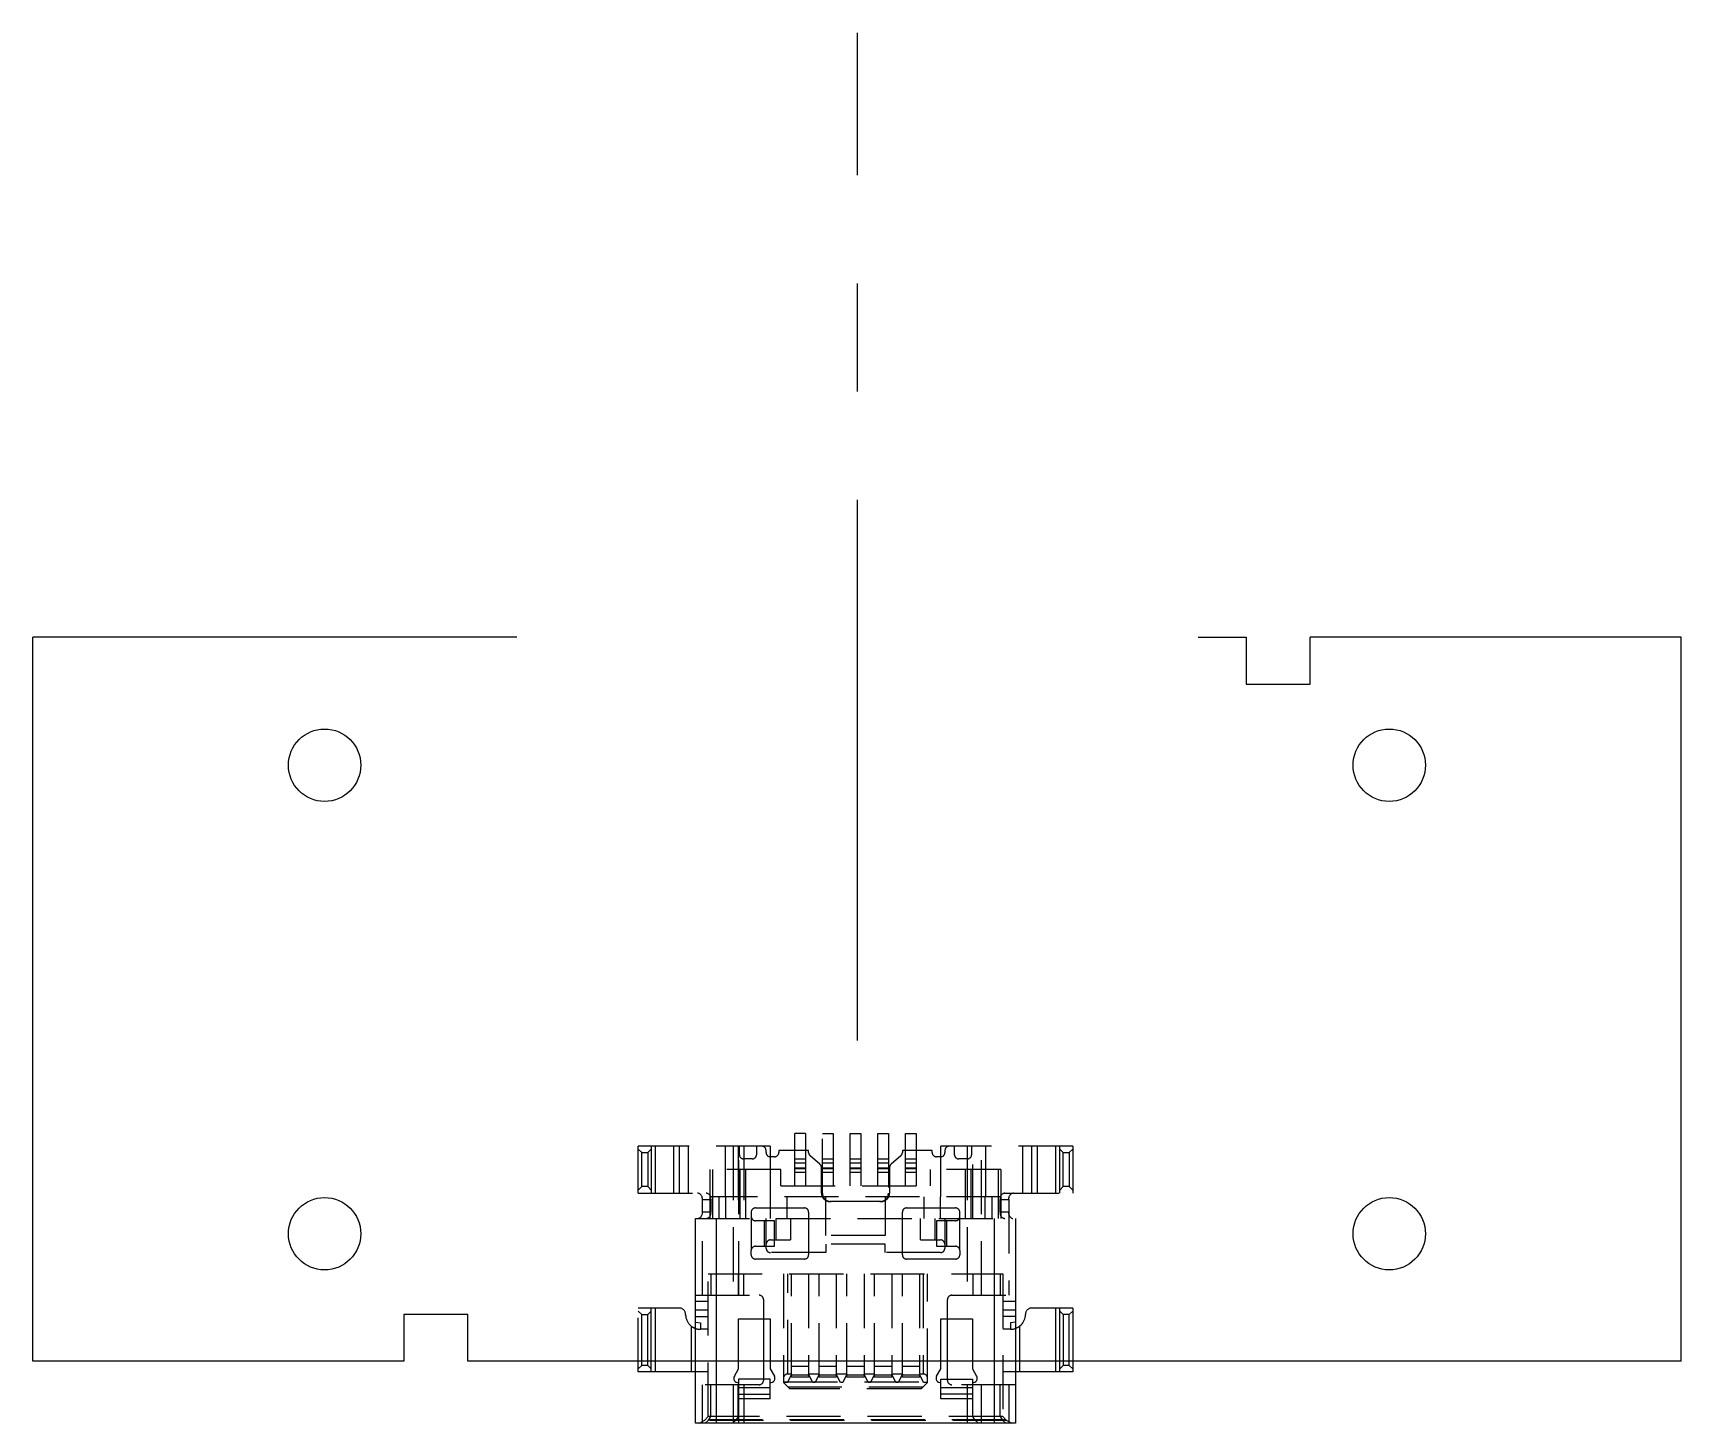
# Model space of a CAD drawing. Extents: x -19.4 to 19.3, y -0.1 to 32.5.
import ezdxf

# ---------------------------------------------------------------- set-up
doc = ezdxf.new("R2010")
doc.units = 0
doc.linetypes.add('CENTERX2', pattern=[20.32, 12.7, -2.54, 2.54, -2.54])
doc.linetypes.add('HIDDEN', pattern=[1.905, 1.27, -0.635])
doc.layers.get('0').update_dxf_attribs({"linetype": 'CONTINUOUS'})

msp = doc.modelspace()

# ---------------------------------------------------------------- linework, layer by layer
at = {"color": 7, "linetype": 'CENTERX2'}
msp.add_line((0, 8.835), (0, 32.494), dxfattribs=at)
at = {"color": 7, "linetype": 'CONTINUOUS'}
for p, q in [((-19.359, 1.305), (-19.359, 18.305)), ((-8, 18.305), (-19.359, 18.305)), ((8, 18.305), (9.131, 18.305)), ((9.131, 18.305), (9.131, 17.205)), ((10.631, 17.205), (10.631, 18.305)), ((19.341, 18.305), (10.631, 18.305)), ((19.341, 1.305), (19.341, 18.305)), ((9.131, 17.205), (10.631, 17.205)), ((-3.804, -0.145), (-3.804, 4.655)), ((3.716, 4.655), (3.716, -0.145)), ((-2.204, 2.755), (-2.204, 0.855)), ((2.116, 0.855), (2.116, 2.755)), ((-9.149, 2.405), (-10.649, 2.405)), ((-10.649, 2.405), (-10.649, 1.305)), ((-9.149, 1.305), (-9.149, 2.405)), ((-5.064, 1.205), (-5.064, 2.405)), ((-4.924, 1.205), (-4.924, 2.405)), ((-4.844, 1.055), (-4.844, 2.555)), ((4.756, 1.055), (4.756, 2.555)), ((4.836, 2.405), (4.836, 1.205)), ((4.976, 1.205), (4.976, 2.405)), ((5.056, 2.555), (5.056, 1.055)), ((-2.789, 1.127), (-2.789, 2.305)), ((-2.049, 2.305), (-2.049, 1.127)), ((1.961, 1.127), (1.961, 2.305)), ((2.701, 2.305), (2.701, 1.127)), ((-10.649, 1.305), (-19.359, 1.305)), ((19.341, 1.305), (-9.149, 1.305)), ((-5.064, 1.205), (-5.144, 1.125)), ((-4.924, 1.205), (-5.064, 1.205)), ((-4.924, 1.205), (-4.844, 1.125)), ((4.756, 1.125), (4.836, 1.205)), ((4.976, 1.205), (4.836, 1.205)), ((4.976, 1.205), (5.056, 1.125)), ((-3.504, 1.055), (-5.144, 1.055)), ((-2.889, 0.954), (-2.789, 1.127)), ((-2.789, 0.881), (-2.789, 0.425)), ((-2.049, 0.881), (-2.789, 0.881)), ((-2.049, 1.127), (-1.949, 0.954)), ((-2.049, 0.425), (-2.049, 0.881)), ((1.861, 0.954), (1.961, 1.127)), ((1.961, 0.425), (1.961, 0.881)), ((1.961, 0.881), (2.701, 0.881)), ((2.701, 1.127), (2.801, 0.954)), ((2.701, 0.881), (2.701, 0.425)), ((5.056, 1.055), (3.416, 1.055)), ((-2.789, 0.534), (-2.049, 0.534)), ((-2.049, 0.425), (-2.789, 0.425)), ((2.701, 0.534), (1.961, 0.534)), ((2.701, 0.425), (1.961, 0.425)), ((3.716, -0.145), (-3.804, -0.145))]:
    msp.add_line(p, q, dxfattribs=at)
at = {"color": 7, "linetype": 'HIDDEN'}
for p, q in [((-1.469, 5.425), (-1.469, 6.655)), ((-1.219, 6.655), (-1.469, 6.655)), ((-1.219, 6.655), (-1.219, 5.425)), ((-0.819, 5.255), (-0.819, 6.655)), ((-0.819, 6.655), (-0.569, 6.655)), ((-0.569, 6.655), (-0.569, 5.425)), ((-0.169, 5.425), (-0.169, 6.655)), ((-0.169, 6.655), (0.081, 6.655)), ((0.081, 6.655), (0.081, 5.425)), ((0.481, 5.425), (0.481, 6.655)), ((0.481, 6.655), (0.731, 6.655)), ((0.731, 6.655), (0.731, 5.255)), ((1.131, 5.425), (1.131, 6.655)), ((1.131, 6.655), (1.381, 6.655)), ((1.381, 6.655), (1.381, 5.425)), ((-5.144, 5.255), (-5.144, 6.355)), ((-2.044, 6.355), (-5.144, 6.355)), ((-5.144, 6.285), (-5.064, 6.205)), ((-5.064, 6.205), (-4.924, 6.205)), ((-5.064, 5.405), (-5.064, 6.205)), ((-4.924, 6.205), (-4.844, 6.285)), ((-4.924, 6.205), (-4.924, 5.405)), ((-4.844, 6.355), (-4.844, 5.255)), ((-4.744, 5.255), (-4.744, 6.355)), ((-4.311, 5.255), (-4.311, 6.355)), ((-4.176, 5.255), (-4.176, 6.355)), ((-3.974, 6.355), (-3.974, 5.255)), ((-3.094, 5.165), (-3.094, 6.355)), ((-2.917, 6.355), (-2.917, 2.855)), ((-2.801, 6.355), (-2.801, 4.655)), ((-2.782, 2.855), (-2.782, 6.355)), ((-2.769, 6.155), (-2.769, 6.355)), ((-2.666, 6.355), (-2.666, 4.655)), ((-2.369, 6.355), (-2.369, 6.155)), ((-2.144, 6.205), (-2.144, 6.255)), ((-2.044, 6.355), (-2.044, 5.165)), ((-1.844, 6.255), (-1.844, 6.205)), ((-1.144, 6.255), (-1.844, 6.255)), ((-1.144, 6.205), (-1.144, 6.255)), ((1.056, 6.255), (1.056, 6.205)), ((1.756, 6.255), (1.056, 6.255)), ((1.756, 6.205), (1.756, 6.255)), ((1.956, 5.165), (1.956, 6.355)), ((5.056, 6.355), (1.956, 6.355)), ((2.056, 6.255), (2.056, 6.205)), ((2.281, 6.155), (2.281, 6.355)), ((2.579, 6.355), (2.579, 2.855)), ((2.681, 6.355), (2.681, 6.155)), ((2.714, 4.655), (2.714, 6.355)), ((2.915, 2.855), (2.915, 6.355)), ((3.006, 6.355), (3.006, 5.165)), ((3.887, 5.255), (3.887, 6.355)), ((4.089, 6.355), (4.089, 5.255)), ((4.223, 6.355), (4.223, 5.255)), ((4.656, 6.355), (4.656, 5.255)), ((4.756, 5.255), (4.756, 6.355)), ((4.756, 6.285), (4.836, 6.205)), ((4.836, 6.205), (4.976, 6.205)), ((4.836, 5.405), (4.836, 6.205)), ((4.976, 6.205), (5.056, 6.285)), ((4.976, 6.205), (4.976, 5.405)), ((5.056, 6.355), (5.056, 5.255)), ((-2.469, 6.055), (-2.669, 6.055)), ((-1.944, 6.105), (-2.044, 6.105)), ((-1.469, 6.055), (-1.219, 6.055)), ((-1.469, 5.968), (-1.219, 5.968)), ((-1.219, 5.959), (-1.469, 5.959)), ((-1.219, 5.838), (-1.469, 5.838)), ((-1.469, 5.83), (-1.219, 5.83)), ((-0.878, 5.93), (-1.109, 6.129)), ((-0.844, 5.255), (-0.844, 5.855)), ((-0.819, 6.055), (-0.569, 6.055)), ((-0.819, 5.968), (-0.569, 5.968)), ((-0.569, 5.959), (-0.819, 5.959)), ((-0.569, 5.838), (-0.819, 5.838)), ((-0.819, 5.83), (-0.569, 5.83)), ((-0.169, 6.055), (0.081, 6.055)), ((-0.169, 5.968), (0.081, 5.968)), ((0.081, 5.959), (-0.169, 5.959)), ((0.081, 5.838), (-0.169, 5.838)), ((-0.169, 5.83), (0.081, 5.83)), ((0.481, 6.055), (0.731, 6.055)), ((0.481, 5.968), (0.731, 5.968)), ((0.731, 5.959), (0.481, 5.959)), ((0.731, 5.838), (0.481, 5.838)), ((0.481, 5.83), (0.731, 5.83)), ((0.756, 5.855), (0.756, 5.255)), ((1.022, 6.129), (0.791, 5.93)), ((1.131, 6.055), (1.381, 6.055)), ((1.131, 5.968), (1.381, 5.968)), ((1.381, 5.959), (1.131, 5.959)), ((1.381, 5.838), (1.131, 5.838)), ((1.131, 5.83), (1.381, 5.83)), ((1.956, 6.105), (1.856, 6.105)), ((2.581, 6.055), (2.381, 6.055)), ((-3.454, 4.655), (-3.454, 5.805)), ((-1.794, 5.805), (-3.454, 5.805)), ((-3.394, 4.655), (-3.394, 5.805)), ((-2.762, 5.805), (-2.762, 4.655)), ((-2.622, 4.655), (-2.622, 5.805)), ((-1.794, 5.425), (-1.794, 5.805)), ((-1.794, 5.425), (1.706, 5.425)), ((-1.469, 5.743), (-1.219, 5.743)), ((-0.819, 5.743), (-0.569, 5.743)), ((-0.169, 5.743), (0.081, 5.743)), ((0.481, 5.743), (0.731, 5.743)), ((1.131, 5.743), (1.381, 5.743)), ((1.706, 5.805), (1.706, 5.425)), ((3.366, 5.805), (1.706, 5.805)), ((2.535, 5.805), (2.535, 4.655)), ((2.675, 4.655), (2.675, 5.805)), ((3.306, 5.805), (3.306, 4.655)), ((3.366, 5.805), (3.366, 4.655)), ((-5.064, 5.405), (-5.144, 5.325)), ((-5.144, 5.255), (-3.549, 5.255)), ((-4.924, 5.405), (-5.064, 5.405)), ((-4.844, 5.325), (-4.924, 5.405)), ((-3.64, 2.855), (-3.64, 5.105)), ((-3.64, 5.105), (-3.438, 5.105)), ((3.366, 5.165), (-3.454, 5.165)), ((-3.438, 5.105), (-3.438, 4.805)), ((-3.254, 5.165), (-3.254, 4.655)), ((-3.089, 4.655), (-3.089, 5.165)), ((-2.039, 4.655), (-2.039, 5.165)), ((-1.649, 4.655), (-1.649, 5.165)), ((-0.744, 4.255), (-0.744, 5.165)), ((0.556, 5.055), (-0.644, 5.055)), ((0.656, 5.165), (0.656, 4.255)), ((1.561, 5.165), (1.561, 4.655)), ((1.951, 4.655), (1.951, 5.165)), ((3.001, 4.655), (3.001, 5.165)), ((3.166, 4.655), (3.166, 5.165)), ((3.351, 4.805), (3.351, 5.105)), ((3.351, 5.105), (3.553, 5.105)), ((3.462, 5.255), (5.056, 5.255)), ((3.553, 5.105), (3.553, 2.855)), ((4.836, 5.405), (4.756, 5.325)), ((4.976, 5.405), (4.836, 5.405)), ((5.056, 5.325), (4.976, 5.405)), ((-3.804, 4.655), (3.716, 4.655)), ((-3.438, 4.805), (-3.64, 4.805)), ((-2.494, 4.805), (-2.494, 3.905)), ((-2.465, 4.635), (-2.484, 4.663)), ((-2.394, 4.905), (-1.244, 4.905)), ((-2.139, 3.955), (-2.139, 4.655)), ((-1.915, 4.655), (-1.915, 4.155)), ((-1.572, 4.655), (-1.572, 4.155)), ((-1.144, 4.805), (-1.144, 3.805)), ((1.056, 3.805), (1.056, 4.805)), ((1.156, 4.905), (2.306, 4.905)), ((1.484, 4.155), (1.484, 4.655)), ((1.828, 4.155), (1.828, 4.655)), ((2.051, 4.655), (2.051, 3.955)), ((2.396, 4.663), (2.384, 4.645)), ((2.406, 3.905), (2.406, 4.805)), ((3.553, 4.805), (3.351, 4.805)), ((-1.948, 4.605), (-2.394, 4.605)), ((-2.178, 4.005), (-2.178, 4.605)), ((-1.948, 4.005), (-1.948, 4.605)), ((1.86, 4.605), (1.86, 4.005)), ((2.306, 4.605), (1.86, 4.605)), ((2.09, 4.605), (2.09, 4.005)), ((-2.494, 3.805), (-2.494, 3.905)), ((-2.394, 4.005), (-1.948, 4.005)), ((-2.039, 4.155), (-1.572, 4.155)), ((0.656, 4.255), (-0.744, 4.255)), ((-0.744, 4.055), (-0.744, 3.855)), ((0.656, 4.055), (-0.744, 4.055)), ((0.656, 3.855), (0.656, 4.055)), ((1.484, 4.155), (1.951, 4.155)), ((1.86, 4.005), (2.306, 4.005)), ((2.406, 3.905), (2.406, 3.805)), ((-1.244, 3.705), (-2.394, 3.705)), ((-0.744, 3.855), (-2.039, 3.855)), ((1.951, 3.855), (0.656, 3.855)), ((2.306, 3.705), (1.156, 3.705)), ((-3.504, 0.005), (-3.504, 3.355)), ((-3.504, 3.355), (3.416, 3.355)), ((-3.438, 3.355), (-3.438, 2.855)), ((-2.801, 3.355), (-2.801, 2.855)), ((-2.666, 2.855), (-2.666, 3.355)), ((-1.734, 3.355), (-1.734, 0.805)), ((-1.634, 1.005), (-1.634, 3.355)), ((-1.544, 0.928), (-1.544, 3.355)), ((-1.144, 3.355), (-1.144, 0.928)), ((-0.894, 0.928), (-0.894, 3.355)), ((-0.494, 3.355), (-0.494, 0.928)), ((-0.244, 0.928), (-0.244, 3.355)), ((0.156, 3.355), (0.156, 0.928)), ((0.406, 0.928), (0.406, 3.355)), ((0.806, 3.355), (0.806, 0.928)), ((1.056, 0.928), (1.056, 3.355)), ((1.456, 3.355), (1.456, 0.928)), ((1.546, 3.355), (1.546, 1.005)), ((1.646, 0.805), (1.646, 3.355)), ((2.714, 3.355), (2.714, 2.855)), ((3.351, 3.355), (3.351, 2.855)), ((3.416, 3.355), (3.416, 0.005)), ((-3.804, 2.855), (-2.304, 2.855)), ((2.216, 2.855), (3.716, 2.855)), ((-5.144, 1.055), (-5.144, 2.555)), ((-4.184, 2.555), (-5.144, 2.555)), ((-5.144, 2.485), (-5.064, 2.405)), ((-5.064, 2.405), (-4.924, 2.405)), ((-4.844, 2.485), (-4.924, 2.405)), ((-3.504, 2.705), (-3.804, 2.705)), ((-3.504, 2.505), (-3.804, 2.505)), ((-3.804, 2.355), (-3.504, 2.355)), ((3.716, 2.705), (3.416, 2.705)), ((3.716, 2.505), (3.416, 2.505)), ((3.716, 2.355), (3.416, 2.355)), ((5.056, 2.555), (4.096, 2.555)), ((4.756, 2.485), (4.836, 2.405)), ((4.976, 2.405), (4.836, 2.405)), ((4.976, 2.405), (5.056, 2.485)), ((-3.801, 2.075), (-3.847, 2.096)), ((-3.804, 2.223), (-3.684, 2.205)), ((-3.684, 2.205), (-3.684, 2.055)), ((-3.504, 2.055), (-3.684, 2.055)), ((-2.789, 2.305), (-2.049, 2.305)), ((1.961, 2.305), (2.701, 2.305)), ((3.596, 2.055), (3.416, 2.055)), ((3.716, 2.223), (3.596, 2.205)), ((3.596, 2.205), (3.596, 2.055)), ((3.76, 2.096), (3.714, 2.075)), ((-1.144, 1.185), (-1.544, 1.185)), ((-0.494, 1.185), (-0.894, 1.185)), ((0.156, 1.185), (-0.244, 1.185)), ((0.806, 1.185), (0.406, 1.185)), ((1.456, 1.185), (1.056, 1.185)), ((-1.734, 0.825), (1.646, 0.825)), ((-1.584, 0.655), (-1.734, 0.805)), ((-1.644, 0.805), (-1.734, 0.805)), ((-1.544, 1.005), (-1.644, 0.805)), ((-1.544, 1.005), (-1.634, 1.005)), ((-1.544, 0.99), (-1.144, 0.99)), ((-1.144, 0.928), (-1.544, 0.928)), ((-1.044, 0.805), (-1.144, 1.005)), ((-0.894, 1.005), (-1.144, 1.005)), ((-0.994, 0.805), (-1.044, 0.805)), ((-0.894, 1.005), (-0.994, 0.805)), ((-0.894, 0.99), (-0.494, 0.99)), ((-0.494, 0.928), (-0.894, 0.928)), ((-0.394, 0.805), (-0.494, 1.005)), ((-0.244, 1.005), (-0.494, 1.005)), ((-0.344, 0.805), (-0.394, 0.805)), ((-0.244, 1.005), (-0.344, 0.805)), ((-0.244, 0.99), (0.156, 0.99)), ((0.156, 0.928), (-0.244, 0.928)), ((0.256, 0.805), (0.156, 1.005)), ((0.406, 1.005), (0.156, 1.005)), ((0.306, 0.805), (0.256, 0.805)), ((0.406, 1.005), (0.306, 0.805)), ((0.406, 0.99), (0.806, 0.99)), ((0.806, 0.928), (0.406, 0.928)), ((0.906, 0.805), (0.806, 1.005)), ((1.056, 1.005), (0.806, 1.005)), ((0.956, 0.805), (0.906, 0.805)), ((1.056, 1.005), (0.956, 0.805)), ((1.056, 0.99), (1.456, 0.99)), ((1.456, 0.928), (1.056, 0.928)), ((1.556, 0.805), (1.456, 1.005)), ((1.546, 1.005), (1.456, 1.005)), ((1.646, 0.805), (1.496, 0.655)), ((1.646, 0.805), (1.556, 0.805)), ((-2.304, 0.755), (-3.804, 0.755)), ((-3.64, -0.145), (-3.64, 0.755)), ((-3.438, 0.005), (-3.438, 0.755)), ((-2.917, 0.755), (-2.917, -0.145)), ((-2.801, 0.005), (-2.801, 0.755)), ((-2.049, 0.684), (-2.789, 0.684)), ((-2.782, -0.145), (-2.782, 0.755)), ((-2.666, 0.755), (-2.666, -0.145)), ((-1.634, 0.705), (1.546, 0.705)), ((1.496, 0.655), (-1.584, 0.655)), ((2.701, 0.684), (1.961, 0.684)), ((3.716, 0.755), (2.216, 0.755)), ((2.579, 0.755), (2.579, -0.145)), ((2.714, 0.005), (2.714, 0.755)), ((2.915, -0.145), (2.915, 0.755)), ((3.351, 0.005), (3.351, 0.755)), ((3.553, 0.755), (3.553, -0.145)), ((-3.576, -0.068), (-3.504, 0.005)), ((3.416, 0.005), (-3.504, 0.005)), ((-3.487, -0.068), (-3.438, 0.005)), ((-2.801, 0.005), (-2.85, -0.068)), ((2.762, -0.068), (2.714, 0.005)), ((3.351, 0.005), (3.4, -0.068)), ((3.416, 0.005), (3.489, -0.068)), ((-3.704, -0.145), (-3.597, -0.084)), ((3.509, -0.084), (-3.597, -0.084)), ((3.489, -0.068), (-3.576, -0.068)), ((-3.573, -0.145), (-3.501, -0.084)), ((-2.864, -0.084), (-2.936, -0.145)), ((2.848, -0.145), (2.776, -0.084)), ((3.414, -0.084), (3.486, -0.145)), ((3.509, -0.084), (3.616, -0.145))]:
    msp.add_line(p, q, dxfattribs=at)
at = {"color": 8, "linetype": 'CONTINUOUS'}
for p, q in [((-3.304, -0.145), (-3.304, 4.655)), ((3.216, 4.655), (3.216, -0.145)), ((-4.744, 1.055), (-4.744, 2.555)), ((4.656, 2.555), (4.656, 1.055)), ((-3.904, 2.132), (-3.904, 1.055)), ((3.816, 1.055), (3.816, 2.132))]:
    msp.add_line(p, q, dxfattribs=at)
at = {"color": 7, "linetype": 'HIDDEN'}
for points in [[(-3.64, 4.805), (-3.649, 4.747), (-3.672, 4.698), (-3.687, 4.679), (-3.704, 4.666), (-3.736, 4.655)], [(-2.494, 4.705), (-2.49, 4.679), (-2.48, 4.655)], [(2.393, 4.655), (2.403, 4.679), (2.406, 4.705)]]:
    msp.add_lwpolyline(points, dxfattribs=at)
at = {"color": 7, "linetype": 'CONTINUOUS'}
for centre in [(-12.51, 15.3), (12.49, 15.3), (-12.51, 4.3), (12.49, 4.3)]:
    msp.add_circle(centre, 0.85, dxfattribs=at)
at = {"color": 7, "linetype": 'HIDDEN'}
for centre, radius, start, end in [((-2.244, 6.255), 0.1, 360, 90), ((-2.044, 6.205), 0.1, 180, 270), ((-1.944, 6.205), 0.1, 270, 0), ((-1.044, 6.205), 0.1, 180, 229.2742), ((0.956, 6.205), 0.1, 310.7258, 360), ((1.856, 6.205), 0.1, 180, 270), ((1.956, 6.205), 0.1, 270, 0), ((2.156, 6.255), 0.1, 90, 180), ((-2.669, 6.155), 0.1, 180, 270), ((-2.469, 6.155), 0.1, 270, 360), ((-0.944, 5.855), 0.1, 360, 49.2742), ((0.856, 5.855), 0.1, 130.7258, 180), ((2.381, 6.155), 0.1, 180, 270), ((2.581, 6.155), 0.1, 270, 0), ((-3.774, 5.122), 0.135, 352.7706, 80.2036), ((-3.572, 5.122), 0.135, 352.7706, 80.2036), ((-0.644, 5.255), 0.2, 180, 270), ((-0.619, 5.255), 0.2, 180, 270), ((0.531, 5.255), 0.2, 270, 0), ((0.556, 5.255), 0.2, 270, 0), ((3.485, 5.122), 0.135, 99.7964, 187.2294), ((3.687, 5.122), 0.135, 99.7964, 187.2294), ((-3.572, 4.788), 0.135, 279.7964, 7.2294), ((-2.394, 4.805), 0.1, 90, 180), ((-2.394, 4.705), 0.1, 210, 270), ((-1.244, 4.805), 0.1, 360, 90), ((1.156, 4.805), 0.1, 90, 180), ((2.306, 4.805), 0.1, 360, 90), ((2.306, 4.705), 0.1, 270, 330), ((3.485, 4.788), 0.135, 172.7706, 260.2036), ((3.69, 4.787), 0.139, 172.6027, 252.3329), ((-2.394, 3.905), 0.1, 90, 180), ((-2.039, 4.055), 0.1, 90, 179.9998), ((-2.039, 3.955), 0.1, 180, 270), ((1.951, 4.055), 0.1, 0.0002, 90), ((1.951, 3.955), 0.1, 270, 0), ((2.306, 3.905), 0.1, 0, 90), ((-2.394, 3.805), 0.1, 180, 270), ((-1.244, 3.805), 0.1, 270, 0), ((1.156, 3.805), 0.1, 180, 270), ((2.306, 3.805), 0.1, 270, 0), ((-2.304, 2.755), 0.1, 360, 90), ((2.216, 2.755), 0.1, 90, 180), ((-4.184, 2.405), 0.15, 0, 90), ((-3.684, 2.405), 0.35, 180, 231.0552), ((3.596, 2.405), 0.35, 270, 360), ((4.096, 2.405), 0.15, 90, 180), ((-3.684, 2.405), 0.35, 231.0552, 249.9489), ((-3.684, 2.405), 0.35, 249.949, 270), ((-2.304, 0.855), 0.1, 270, 0), ((-1.638, 0.909), 0.0958, 87.4036, 177.1438), ((1.551, 0.909), 0.0958, 2.8562, 92.5964), ((2.216, 0.855), 0.1, 180, 270), ((-3.647, 0.003), 0.1, 300, 315), ((-3.553, -0.024), 0.0789, 311.0437, 326.4474), ((-2.915, -0.024), 0.0789, 311.0437, 326.4474), ((2.828, -0.024), 0.0789, 213.5526, 228.9563), ((3.465, -0.024), 0.0789, 213.5526, 228.9563), ((3.559, 0.003), 0.1, 225, 240)]:
    msp.add_arc(centre, radius, start, end, dxfattribs=at)
at = {"color": 7, "linetype": 'CONTINUOUS'}
for centre, start, end in [((-2.802, 0.904), 150, 277.6993), ((-2.035, 0.904), 262.3007, 30), ((1.948, 0.904), 150, 277.6993), ((2.715, 0.904), 262.3007, 30)]:
    msp.add_arc(centre, 0.1, start, end, dxfattribs=at)

doc.saveas('drawing.dxf')
